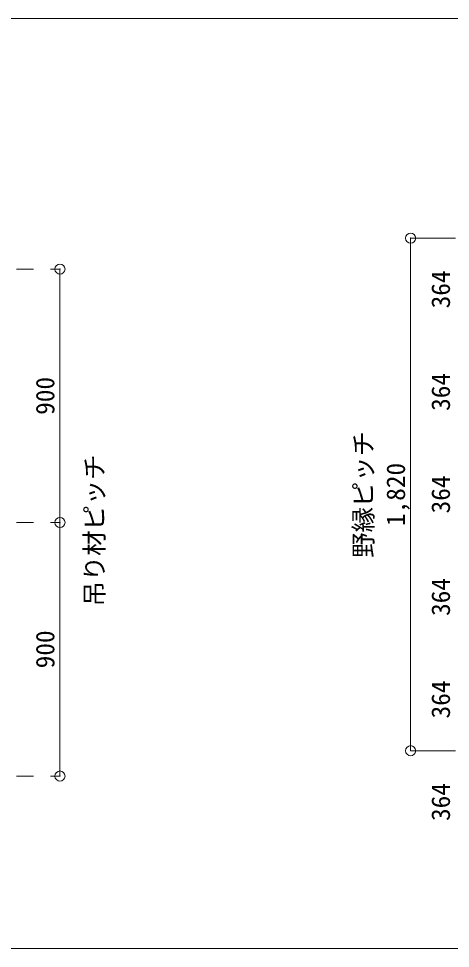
# Model space of a CAD drawing. Units: millimetres on the paper, with parts at other scales. Extents: x -195 to 195, y -140 to 138.
# Drawn here: x 68.8 to 94.3, y -53.8 to 1.3 of the extents above; entities that cross this region are included whole.
import ezdxf
from ezdxf.enums import TextEntityAlignment as Align

# ---------------------------------------------------------------- set-up
doc = ezdxf.new("R2010")
doc.units = ezdxf.units.MM
doc.header["$PDMODE"] = 32
doc.header["$PDSIZE"] = 0.6
doc.linetypes.add('CHAIN1', pattern=[8, 5, -1, 1, -1])
doc.linetypes.add('DASHED1', pattern=[1.8, 1.2, -0.6])
for name, color, linetype, lineweight in [('9-0_中心線', 4, 'DASHED1', 9), ('9-5_寸法', 4, 'Continuous', 9), ('9-6_文字', 7, 'Continuous', 18), ('F-2_野縁受け', 3, 'Continuous', 18)]:
    doc.layers.add(name, color=color, linetype=linetype, lineweight=lineweight)
doc.styles.add('ＭＳ ゴシック', font='')
doc.styles.get('ＭＳ ゴシック').set_extended_font_data('MS Gothic')

msp = doc.modelspace()

# ---------------------------------------------------------------- linework, layer by layer
at = {"layer": '9-0_中心線', "linetype": 'CHAIN1'}
for p, q in [((22.68, -13.564), (71.246, -13.564)), ((22.68, -28.564), (71.246, -28.564)), ((22.68, -43.564), (71.246, -43.564))]:
    msp.add_line(p, q, dxfattribs=at)
at = {"layer": '9-5_寸法'}
for p, q in [((91.976, -11.73), (94.631, -11.73)), ((91.976, -11.73), (91.976, -42.064)), ((71.246, -28.564), (71.246, -13.564)), ((71.246, -43.564), (71.246, -28.564)), ((91.976, -42.064), (94.631, -42.064))]:
    msp.add_line(p, q, dxfattribs=at)
at = {"layer": '9-5_寸法', "color": 7}
for p in [(91.976, -11.73), (71.246, -13.564), (71.246, -28.564), (91.976, -42.064), (71.246, -43.564)]:
    msp.add_point(p, dxfattribs=at)
at = {"layer": 'F-2_野縁受け'}
for p, q in [((2.29, 1.258), (191.29, 1.258)), ((2.29, -53.762), (191.29, -53.762))]:
    msp.add_line(p, q, dxfattribs=at)

# ---------------------------------------------------------------- texts
at = {"layer": '9-5_寸法', "style": 'ＭＳ ゴシック'}
for s, p in [('364', (94.631, -15.889)), ('364', (94.631, -21.955)), ('900', (71.246, -22.189)), ('1,820', (91.976, -28.772)), ('364', (94.631, -28.022)), ('364', (94.631, -34.089)), ('900', (71.246, -37.189)), ('364', (94.631, -40.155)), ('364', (94.631, -46.222))]:
    msp.add_text(s, height=1.1, rotation=90, dxfattribs=at).set_placement(p, align=Align.BOTTOM_LEFT)
at = {"layer": '9-6_文字', "style": 'ＭＳ ゴシック'}
for s, p in [('野縁ピッチ', (90.057, -30.647)), ('吊り材ピッチ', (74.159, -33.531))]:
    msp.add_text(s, height=1.1, rotation=90, dxfattribs=at).set_placement(p, align=Align.BOTTOM_LEFT)

doc.saveas('drawing.dxf')
